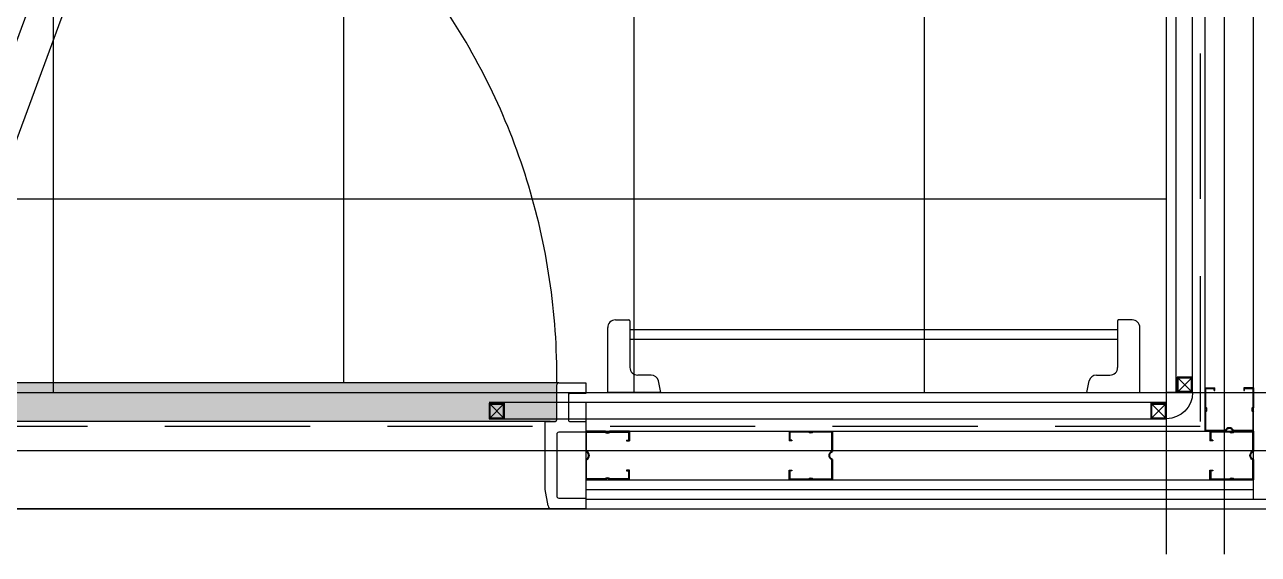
# Model space of a CAD drawing. Header units: millimetres. Extents: x 0 to 1390178, y 0 to 110113.
# Drawn here: x 787282 to 788557, y 24594 to 25140 of the extents above; entities that cross this region are included whole.
import ezdxf
from ezdxf.xclip import XClip

# ---------------------------------------------------------------- set-up
doc = ezdxf.new("R2010")
doc.units = ezdxf.units.MM
doc.header["$LTSCALE"] = 100
doc.header["$XCLIPFRAME"] = 0
for name, pattern in [('X - 단위세대 확장형$0$CEN', [62, 60, -1, 0, -1]), ('X - 단위세대 확장형$0$X-25$0$HID', [2.3, 1.5, -0.8]), ('X - 단위세대 확장형$0$X-55$0$CENTER', [50.8, 31.75, -6.35, 6.35, -6.35])]:
    doc.linetypes.add(name, pattern=pattern)
for name, color, linetype in [('SYM', 7, 'Continuous'), ('X - 단위세대 확장형$0$A-ETC', 7, 'Continuous'), ('X - 단위세대 확장형$0$A-FIN', 8, 'Continuous'), ('X - 단위세대 확장형$0$A-TILE', 253, 'Continuous'), ('X - 단위세대 확장형$0$AA-XXXX-CNTL', 1, 'X - 단위세대 확장형$0$CEN'), ('X - 단위세대 확장형$0$X-25$0$AA-DETL-PCN9', 9, 'Continuous'), ('X - 단위세대 확장형$0$X-25$0$AA-FFXM-SANI', 4, 'Continuous'), ('X - 단위세대 확장형$0$X-55$0$AA-XXXX-PAT2', 1, 'Continuous')]:
    doc.layers.add(name, color=color, linetype=linetype)
doc.layers.add('X - 단위세대 확장형$0$A-door', color=4, linetype='Continuous', lineweight=25)
doc.layers.add('X - 단위세대 확장형$0$A-MC', color=171, linetype='Continuous', plot=False)

# ---------------------------------------------------------------- blocks, each defined once
blk = doc.blocks.new('X - 단위세대 확장형$0$X-25$0$C9c1d72a0')
at = {"layer": 'X - 단위세대 확장형$0$X-25$0$AA-FFXM-SANI', "color": 6}
for p, q in [((55, 75), (0, 75)), ((0, 75), (0, 8)), ((55, 75), (52.6, 62.9)), ((495, 75), (550, 75)), ((495, 75), (497.4, 62.9)), ((550, 75), (550, 8)), ((44.9, 57), (31, 57)), ((505.1, 57), (519, 57)), ((23, 1), (23, 49)), ((527, 1), (527, 49)), ((23, 20.4), (527, 20.4)), ((23, 10.4), (527, 10.4)), ((8, 0), (22, 0)), ((542, 0), (528, 0))]:
    blk.add_line(p, q, dxfattribs=at)
for centre, radius, start, end in [((31, 49), 8, 90, 180), ((44.9, 65), 8, 270, 344.4759), ((505.1, 65), 8, 195.5241, 270), ((519, 49), 8, 0, 90), ((8, 8), 8, 180, 270), ((22, 1), 1, 270, 0), ((528, 1), 1, 180, 270), ((542, 8), 8, 270, 0)]:
    blk.add_arc(centre, radius, start, end, dxfattribs=at)
blk = doc.blocks.new('X - 단위세대 확장형$0$A$C188F32DF')
at = {"layer": 'X - 단위세대 확장형$0$A-ETC', "color": 8, "linetype": 'Continuous'}
for p, q in [((-315, 2285), (-315, 2312)), ((-314, 2311), (-300, 2311)), ((-314, 2297), (-314, 2311)), ((-341, 2270), (-341, 2284)), ((-341, 1586), (-341, 1600))]:
    blk.add_line(p, q, dxfattribs=at)
for points in [[(-342, 2285), (-315, 2285), (-315, 2312)], [(-315, 2312), (985, 2312)], [(-314, 2297), (-300, 2297), (-314, 2311), (-314, 2297), (-300, 2311), (-300, 2297)], [(-315, 2295), (985, 2295)], [(-315, 2295), (-315, 2285)], [(-342, 1585), (-342, 2285)], [(-327, 2270), (-327, 2284), (-341, 2270), (-327, 2270), (-341, 2284), (-327, 2284)], [(-325, 1585), (-325, 2285)], [(-327, 1586), (-327, 1600), (-341, 1586), (-327, 1586), (-341, 1600), (-327, 1600)]]:
    blk.add_lwpolyline(points, dxfattribs=at)
for points in [[(-299, 2312), (-299, 2296), (-315, 2296), (-315, 2312)], [(-342, 2285), (-326, 2285), (-326, 2269), (-342, 2269)], [(-342, 1601), (-326, 1601), (-326, 1585), (-342, 1585)]]:
    blk.add_lwpolyline(points, close=True, dxfattribs=at)
blk.add_arc((-315, 2285), 27, 90, 180, dxfattribs=at)
at = {"layer": 'X - 단위세대 확장형$0$A-TILE'}
for p, q in [((-115, 835), (-115, 2285)), ((-315, 2035), (302, 2035)), ((-315, 1735), (995, 1735)), ((-305, 1435), (463.7, 1435)), ((-315, 1135), (453.4, 1135))]:
    blk.add_line(p, q, dxfattribs=at)
at = {"layer": 'X - 단위세대 확장형$0$X-25$0$AA-FFXM-SANI', "color": 8, "linetype": 'X - 단위세대 확장형$0$X-25$0$HID'}
blk.add_lwpolyline([(-350, 2320), (-350, 800), (0, 800), (0, 0), (1020, 0), (1020, 2320)], close=True, dxfattribs=at)
at = {"ltscale": 5, "xscale": -1, "rotation": 90}
blk.add_blockref('X - 단위세대 확장형$0$X-25$0$C9c1d72a0', (-240, 2257.6), dxfattribs=at)
blk = doc.blocks.new('X - 단위세대 확장형$0$A$C6f67e9a2')
ref = blk.add_blockref('X - 단위세대 확장형$0$A$C188F32DF', (3545, -23987.5), dxfattribs=dict(xscale=-1, rotation=270))
XClip(ref).set_block_clipping_path([(264.9999999981, -934.8789080523), (1164.9999999981, 7747.5220021408)])
blk = doc.blocks.new('X - 단위세대 확장형$0$X-55$0$A$C226A4EFB')
at = {"layer": 'X - 단위세대 확장형$0$X-55$0$AA-XXXX-PAT2', "ltscale": 5}
h = blk.add_hatch(dxfattribs=at)
h.set_pattern_fill('AR-CONC', color=256, scale=0.1, angle=90)
h.set_pattern_definition([(140, (-25606.683, 638.014), (1.5939086, 18.218467), [1.905, -20.955]), (85, (-25606.683, 638.014), (-19.105685, -3.524342), [1.524, -16.764058]), (190.451445, (-25606.55, 639.533), (-17.511775, 14.694125), [1.619001, -17.809024]), (136.1842, (-25611.763, 638.014), (4.204233, 27.107904), [2.8575, -31.4325]), (186.63556, (-25611.413, 640.273), (-24.742612, 23.740413), [2.428502, -26.71356]), (81.18415, (-25611.763, 638.014), (-24.742612, 23.740413), [2.285997, -25.145973]), (111, (-25610.493, 640.554), (10.22652, 15.161439), [1.905, -20.955]), (56, (-25610.493, 640.554), (-18.418797, 6.180203), [1.524, -16.764]), (161.451445, (-25609.64, 641.818), (-8.192277, 21.341642), [1.619001, -17.808994]), (127.5, (-25606.683, 638.0145), (-8.4555039, 0.3088603), [0, -16.5608, 0, -17.018, 0, -16.8275]), (97.5, (-25606.683, 638.0145), (-10.0180575, 6.6819663), [0, -9.7028, 0, -16.1798, 0, -6.4135]), (57.5, (-25606.683, 632.35), (0.5728744, 13.5590595), [0, -6.35, 0, -19.812, 0, -26.289]), (47.5, (-25606.683, 629.81), (-2.542649, 14.812918), [0, -8.255, 0, -13.1572, 0, -18.669])])
h.paths.add_polyline_path([(730.9, 1370.6), (690.9, 1370.8), (690.9, 680.8), (730.9, 680.6)])
at = {"layer": 'X - 단위세대 확장형$0$A-door'}
for p, q in [((690.9, 1372.7), (690.9, 1400.7)), ((690.9, 1400.7), (701.9, 1400.7)), ((701.9, 1400.7), (701.9, 1382.7)), ((730.9, 1400.7), (741.9, 1400.7)), ((730.9, 1384.7), (730.9, 1400.7)), ((741.9, 1400.7), (741.9, 1372.7)), ((809.9, 1372.7), (809.9, 1400.7)), ((809.9, 1400.7), (820.9, 1400.7)), ((820.9, 1400.7), (820.9, 1365.2)), ((701.9, 1382.7), (728.9, 1382.7)), ((690.9, 1372.7), (690.9, 678.7)), ((728.9, 1370.7), (692.9, 1370.7)), ((730.9, 1359.2), (730.9, 1368.7)), ((743.9, 1370.7), (807.9, 1370.7)), ((820.9, 1365.6), (820.9, 686.3)), ((730.9, 1364), (730.9, 687.5)), ((800.9, 1358.7), (731.4, 1358.7)), ((818, 1361.7), (800.9, 1358.7)), ((132.1, 971.8), (126.1, 955.6)), ((228, 947.3), (144.9, 977.8)), ((156.4, 963.1), (150.4, 946.7)), ((156.4, 963.1), (224.6, 938)), ((54, 955.3), (41.8, 922.1)), ((698.2, 716.9), (54, 955.3)), ((120.1, 939.3), (126.1, 955.6)), ((144.4, 930.4), (150.4, 946.7)), ((224.6, 938), (228, 947.3)), ((686, 683.7), (41.8, 922.1)), ((96.6, 875.1), (102.6, 891.7)), ((120.8, 866.2), (126.9, 882.8)), ((96.6, 875.1), (90.5, 858.6)), ((120.8, 866.2), (115.3, 851.2)), ((180.1, 816.9), (97, 847.4)), ((115.3, 851.2), (183.5, 826.1)), ((183.5, 826.1), (180.1, 816.9)), ((686, 683.7), (698.2, 716.9)), ((730.9, 692.2), (730.9, 682.7)), ((800.9, 692.7), (731.4, 692.7)), ((818, 689.7), (800.9, 692.7)), ((690.9, 678.7), (690.9, 650.7)), ((741.9, 650.7), (741.9, 678.7)), ((743.9, 680.7), (807.9, 680.7)), ((809.9, 678.7), (809.9, 650.7)), ((820.9, 650.7), (820.9, 686.3)), ((701.9, 650.7), (701.9, 666.7)), ((703.9, 668.7), (728.9, 668.7)), ((730.9, 666.7), (730.9, 650.7)), ((690.9, 650.7), (701.9, 650.7)), ((701.9, 661.7), (701.9, 650.7)), ((730.9, 650.7), (741.9, 650.7)), ((809.9, 650.7), (820.9, 650.7))]:
    blk.add_line(p, q, dxfattribs=at)
for points in [[(106.9, 935.9), (107.9, 938.5, -0.414214), (114.3, 941.4), (132.3, 934.8), (150.2, 928.2, -0.414214), (153.2, 921.8), (152.2, 919.2)], [(140, 886), (139.6, 884.8, -0.363045), (132.7, 880.6), (114.8, 887.2), (96.8, 893.8, -0.363045), (94.3, 901.5), (94.7, 902.6)]]:
    blk.add_lwpolyline(points, format="xyb", dxfattribs=at)
blk.add_lwpolyline([(692.9, 680.7), (728.9, 680.7)], dxfattribs=at)
blk.add_circle((686, 683.7), 5.03, dxfattribs=at)
for centre, radius, start, end in [((703.9, 1384.7), 2, 180, 270), ((728.9, 1384.7), 2, 270, 0), ((692.9, 1372.7), 2, 180, 270), ((728.9, 1368.7), 2, 0, 90), ((743.9, 1372.7), 2, 180, 270), ((807.9, 1372.7), 2, 270, 0), ((817.4, 1365.2), 3.5, 280, 0), ((731.4, 1359.2), 0.5, 180, 270), ((141.5, 968.4), 10, 69.8225, 159.8225), ((100.5, 856.8), 10, 159.8225, 249.8225), ((731.4, 692.2), 0.5, 90, 180), ((817.4, 686.3), 3.5, 0, 80), ((692.9, 678.7), 2, 90, 180), ((728.9, 682.7), 2, 270, 0), ((743.9, 678.7), 2, 90, 180), ((807.9, 678.7), 2, 0, 90), ((703.9, 666.7), 2, 90, 180), ((728.9, 666.7), 2, 0, 90)]:
    blk.add_arc(centre, radius, start, end, dxfattribs=at)
at = {"layer": 'X - 단위세대 확장형$0$A-door', "color": 1, "linetype": 'X - 단위세대 확장형$0$X-55$0$CENTER', "ltscale": 4}
blk.add_arc((685.4, 685.4), 685.4, 89.532, 159.8115, dxfattribs=at)
blk = doc.blocks.new('X - 단위세대 확장형$0$X-25$0$stud80')
at = {"layer": 'X - 단위세대 확장형$0$X-25$0$AA-DETL-PCN9', "color": 8}
for p, q in [((-25, 10.4), (-25, -10.1)), ((-4, 10.4), (-25, 10.4)), ((-24.2, -9.7), (-24.2, 9.6)), ((-24.2, 9.6), (-4.6, 9.6)), ((25, 10.4), (4, 10.4)), ((4.6, 9.6), (24.2, 9.6)), ((24.2, 9.6), (24.2, -9.7)), ((25, -10.1), (25, 10.4)), ((-25, -34.6), (-25, -14.1)), ((-25, -14.1), (-25, -34.6)), ((-24.2, -33.8), (-24.2, -14.5)), ((24.2, -14.5), (24.2, -33.8)), ((25, -34.6), (25, -14.1)), ((-25, -34.6), (-15, -34.6)), ((-15.8, -33.8), (-24.2, -33.8)), ((-15, -31.6), (-15.8, -31.6)), ((-15.8, -31.6), (-15.8, -33.8)), ((-15, -34.6), (-15, -31.6)), ((15.8, -31.6), (15, -31.6)), ((15, -31.6), (15, -34.6)), ((25, -34.6), (15, -34.6)), ((15.8, -31.6), (15.8, -33.8)), ((24.2, -33.8), (15.8, -33.8))]:
    blk.add_line(p, q, dxfattribs=at)
for centre, radius, start, end in [((0, 11.7), 4.99, 204.1092, 335.8908), ((0, 11.7), 4.19, 197.1847, 342.8153), ((-26.3, -12.1), 2.41, 303.8913, 56.1087), ((-26.3, -12.1), 3.21, 311.9045, 48.0955), ((26.3, -12.1), 3.21, 131.9045, 228.0955), ((26.3, -12.1), 2.41, 123.8913, 236.1087)]:
    blk.add_arc(centre, radius, start, end, dxfattribs=at)
blk = doc.blocks.new('X - 단위세대 확장형$0$A$C11416124')
at = {"layer": 'X - 단위세대 확장형$0$A-ETC', "color": 8, "linetype": 'Continuous'}
for p, q in [((5079.4, 3608.8), (5079.4, 4318.8)), ((5079.4, 4298.8), (3589.4, 4298.8)), ((5059.4, 3608.8), (5059.4, 4298.8)), ((5069.4, 3608.8), (5069.4, 4298.8))]:
    blk.add_line(p, q, dxfattribs=at)
at = {"layer": 'X - 단위세대 확장형$0$A-MC'}
blk.add_line((5089.4, 2470.2), (5089.4, 4394.3), dxfattribs=at)
at = {"layer": 'X - 단위세대 확장형$0$AA-XXXX-CNTL'}
for p, q in [((5029.4, 2470.2), (5029.4, 4394.3)), ((5136.4, 4268.8), (3489.4, 4268.8))]:
    blk.add_line(p, q, dxfattribs=at)
at = {"xscale": -1}
blk.add_blockref('X - 단위세대 확장형$0$A$C188F32DF', (4654.4, 1923.8), dxfattribs=at)
at = {"layer": 'X - 단위세대 확장형$0$X-25$0$AA-DETL-PCN9', "xscale": -1}
blk.add_blockref('X - 단위세대 확장형$0$X-25$0$stud80', (5034.4, 4288.4), dxfattribs=at)
at = {"layer": 'X - 단위세대 확장형$0$A-ETC', "color": 8, "linetype": 'Continuous'}
for p, q in [((5009.4, 3608.8), (5009.4, 4298.8)), ((5009.4, 4248.8), (3589.4, 4248.8)), ((4979.4, 3608.8), (5079.4, 3608.8))]:
    blk.add_line(p, q, dxfattribs=at)
at = {"layer": 'X - 단위세대 확장형$0$A-FIN', "elevation": 0}
blk.add_lwpolyline([(4969.4, 3608.8), (4969.4, 4208.8), (3669.4, 4208.8), (3669.4, 1958.8), (4619.4, 1958.8), (4619.4, 2758.8), (4969.4, 2758.8), (4969.4, 2858.8)], dxfattribs=at)
at = {"layer": 'X - 단위세대 확장형$0$A-MC'}
for p, q in [((4969.4, 2470.2), (4969.4, 4394.3)), ((5136.4, 4208.8), (3489.4, 4208.8))]:
    blk.add_line(p, q, dxfattribs=at)
blk.add_blockref('X - 단위세대 확장형$0$X-55$0$A$C226A4EFB', (4268.5, 2208.1))
at = {"layer": 'X - 단위세대 확장형$0$X-25$0$AA-DETL-PCN9'}
for p, rotation in [((4999, 4273.8), 270), ((5034.4, 3619.2), 179.9999999999999)]:
    blk.add_blockref('X - 단위세대 확장형$0$X-25$0$stud80', p, dxfattribs=dict(at, rotation=rotation))
at = {"layer": 'X - 단위세대 확장형$0$X-25$0$AA-DETL-PCN9', "xscale": -1}
blk.add_blockref('X - 단위세대 확장형$0$X-25$0$stud80', (5034.4, 3853.4), dxfattribs=at)
blk = doc.blocks.new('X - 단위세대 확장형', base_point=(-475.4, -286.7))
blk.add_blockref('X - 단위세대 확장형$0$A$C6f67e9a2', (45882, 64955.6))
ref = blk.add_blockref('X - 단위세대 확장형$0$A$C11416124', (47503.2, 45622.5), dxfattribs=dict(rotation=270))
XClip(ref).set_block_clipping_path([(4389.4068502223, 988.9141629766), (7109.4068502223, 9671.3150731698)])

msp = doc.modelspace()

# ---------------------------------------------------------------- block references
at = {"layer": 'SYM'}
ref = msp.add_blockref('X - 단위세대 확장형', (736274.7, -16179.1), dxfattribs=at)
XClip(ref).set_block_clipping_path([(27286.2339647645, 22495.2025850526), (88213.6007378809, 68689.6277392105)])

doc.saveas('drawing.dxf')
